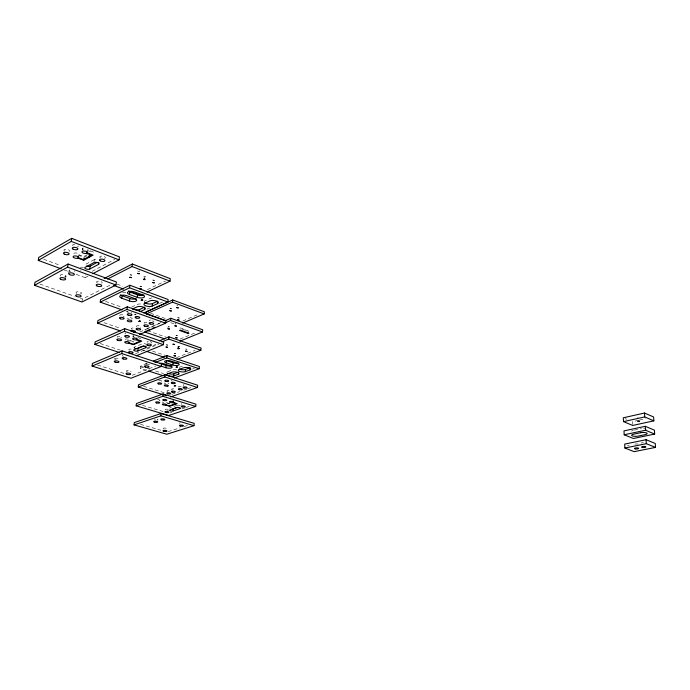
<?xml version="1.0" encoding="UTF-8"?>
<svg xmlns="http://www.w3.org/2000/svg" width="690" height="690" viewBox="0 0 690 690"><rect width="100%" height="100%" fill="white"/><g stroke="black" fill="none" stroke-linecap="round" stroke-linejoin="round"><path stroke-width="0.52" stroke-dasharray="3.45 2.59" d="M177.804 348.735L178.029 346.535L178.943 346.164L179.581 346.38L179.366 348.588M178.443 348.959L178.667 346.751L179.581 346.38M178.727 348.372L178.943 346.164M167.989 328.104C167.454 324.645 171.301 328 168.136 326.655M146.332 370.297L140.329 368.365L140.57 366.149L147.427 363.423M133.075 337.496L133.282 335.754M134.171 348.821L134.369 347.122L142.175 343.827A2.329 0.819 6.2 0 1 145.849 344.103M94.038 261.605L94.297 259.63A2.777 1.139 8.1 0 1 98.109 259.725M81.963 302.004L82.352 299.063L110.693 284.832M76.228 274.353L85.224 277.656L85.612 274.767M82.472 250.323L82.748 248.314M68.69 273.654L69.121 270.566M65.567 279.148L65.999 276.095M637.577 417.424L638.155 417.157M137.94 270.825C137.258 271.774 140.631 271.67 139.225 270.851M187.119 349.321L185.757 348.942L186.197 349.338M87.328 254.645L83.731 256.628L78.996 254.826A2.82 1.156 8.6 0 0 76.021 252.963A2.82 1.156 8.6 0 0 73.865 254.412M86.69 255.878L84.094 257.301L78.237 255.24M94.297 259.63L85.543 264.365A2.76 1.113 8.2 0 0 85.457 265.478M92.184 271.291L114.747 259.371M85.224 277.656L88.044 276.173M143.71 276.914L145.478 276.699L144.46 277.199M147.315 289.645L165.505 280.968M146.961 309.163L149.851 307.852M159.468 303.462L163.314 301.703M161.132 322.506L144.624 329.691L146.66 330.398M139.837 331.994L161.098 322.739M182.816 320.979L199.462 313.864M147.246 347.976L152.128 345.949M153.102 345.543L156.026 344.336M135.533 353.728L158.838 344.086M180.099 339.057L196.814 332.209M140.329 368.365L143.261 367.201M176.364 357.705L195.132 350.356M132.161 375.3L155.578 366.131M167.653 371.72L172.233 369.978A3.95 1.311 5.4 0 1 176.83 369.9M179.184 367.33L183.876 365.536A3.993 1.346 5.3 0 1 184.601 365.346M192.424 369.098L194.408 368.356M171.758 394.413L179.728 391.584M183.721 390.169L186.705 389.108M187.706 388.755L191.691 387.34M177.132 405.315L170.12 407.712A1.992 0.604 5.2 0 0 169.921 408.299M169.921 412.913L171.922 412.24M181.927 408.877L184.929 407.859M185.929 407.523L189.94 406.177M131.566 319.134L131.79 319.065A2.337 0.863 6.7 0 0 130.988 317.736A2.337 0.863 6.7 0 0 127.736 317.823A2.337 0.863 6.7 0 0 129.108 319.125M168.058 431.647L180.116 427.817M184.144 426.541L188.163 425.264M188.715 331.2L180.746 327.905L179.831 328.293L188.137 331.209M638.517 420.305L632.471 421.633L632.635 424.497M639.518 420.081L645.564 418.752M634.343 430.12L640.423 428.818A4.235 1.216 -1.8 0 1 641.424 428.654M177.364 305.316L176.907 305.61L177.606 305.929M175.941 323.498L175.079 323.765L175.984 324.084M140.441 424.341L160.908 430.206M142.511 405.358L163.841 411.732M169.714 403.607L166.437 402.615A2.027 0.621 5.4 0 0 166.109 401.968M166.971 403.081L169.895 403.969M143.546 386.288L165.721 393.197M97.523 365.053L125.062 373.747M140.57 366.149L143.572 367.123M147.574 368.417L149.575 369.064M155.578 371.004L163.582 373.601M100.223 343.525L120.448 350.192M143.356 350.33L145.349 350.994M152.542 351.141L165.453 355.479M133.446 341.619L129.573 340.308A2.355 0.828 6.5 0 0 127.314 338.98A2.355 0.828 6.5 0 0 125.183 339.903A2.355 0.828 6.5 0 0 128.901 340.601L133.696 342.102M137.75 337.539L140.657 338.531M178.029 346.535L178.667 346.751M103.897 322.661L120.931 328.509M147.677 330.752L165.988 337.125M39.994 284.09L74.287 296.208M80.342 298.347L82.352 299.063M126.097 311.328L129.082 312.389M134.05 314.157L136.042 314.864M105.527 301.409L122.415 307.438M150.653 313.251L166.816 319.073M170.637 322.635L175.691 324.447M64.239 269.954L69.233 271.782M43.703 259.293L60.668 265.555M116.981 284.082L122.889 286.272M87.069 250.341L91.83 252.169M93.547 252.109L87.837 249.909A2.846 1.182 8.5 0 0 87.889 249.306M627.452 445.214L629.297 445.938M625.149 418.554L626.977 419.322M177.494 405.228A2.01 0.612 5.1 0 1 180.314 405.548M163.849 402.762A2.027 0.621 5.4 0 1 162.659 401.856M172.431 389.91A1.984 0.63 5.3 0 1 171.888 389.031A1.984 0.63 5.3 0 1 174.449 388.996A1.984 0.63 5.3 0 1 175.424 389.876M167.834 391.566A1.975 0.621 5.4 0 1 167.385 390.652A1.975 0.621 5.4 0 1 170.128 390.738M166.98 372.635A3.916 1.302 5.5 0 1 167.178 371.979M168.36 410.343A1.984 0.595 5.3 0 1 167.429 410.395M165.16 409.713A1.984 0.595 5.3 0 1 166.057 409.179A1.984 0.595 5.3 0 1 168.257 409.386M181.927 404.452A2.018 0.621 5.1 0 1 181.875 403.693M168.024 383.01A2.01 0.647 5.5 0 1 168.11 383.812M165.773 383.838A2.01 0.647 5.5 0 1 164.6 382.898M158.648 380.595A2.018 0.656 5.6 0 1 161.477 380.923A2.018 0.656 5.6 0 1 161.219 381.829M172.336 381.13A2.027 0.656 5.4 0 1 171.638 380.302M183.73 385.563A2.001 0.647 5.2 0 1 184.049 384.675M179.029 387.254A1.992 0.638 5.2 0 1 179.331 386.374A1.992 0.638 5.2 0 1 182.126 386.702M163.401 428.731A2.001 0.569 5.1 0 1 164.229 428.059A2.001 0.569 5.1 0 1 166.851 428.447A2.001 0.569 5.1 0 1 166.471 429.189M179.814 423.436A2.027 0.595 5 0 1 180.4 422.78M157.13 419.08A2.044 0.595 5.3 0 1 157.26 420.046M155.776 420.055A2.044 0.595 5.3 0 1 154.396 419.727M157.613 399.57A2.035 0.63 5.5 0 1 159.89 400.2A2.035 0.63 5.5 0 1 158.804 400.864M149.307 364.035A2.355 0.794 5.9 0 1 147.212 364.777A2.355 0.794 5.9 0 1 144.65 363.751A2.355 0.794 5.9 0 1 147.194 363.19M151.662 342.318A2.337 0.828 6.1 0 1 150.868 343.025M147.263 342.413A2.337 0.828 6.1 0 1 148.376 341.412M150.153 341.55A2.337 0.828 6.1 0 1 151.145 341.886M129.41 350.261A2.303 0.794 6.3 0 1 129.237 349.278A2.303 0.794 6.3 0 1 131.876 349.226M119.827 315.597A2.346 0.871 6.9 0 1 121.449 314.752A2.346 0.871 6.9 0 1 124.286 315.563A2.346 0.871 6.9 0 1 123.148 316.546M131.868 312.751A2.372 0.888 6.8 0 1 130.953 312.958M127.805 312.234A2.372 0.888 6.8 0 1 127.961 311.363M135.395 314.761A2.355 0.88 6.6 0 1 136.163 314.002M153.974 320.919A2.32 0.863 6.3 0 1 152.68 321.73M149.42 320.798A2.32 0.863 6.3 0 1 150.713 319.979M151.895 320.013A2.32 0.863 6.3 0 1 152.49 320.117M144.365 323.343A2.312 0.845 6.3 0 1 144.736 322.446A2.312 0.845 6.3 0 1 147.212 322.446M136.611 326.784A2.294 0.837 6.4 0 1 137.327 325.809A2.294 0.837 6.4 0 1 140.26 326.172A2.294 0.837 6.4 0 1 140.544 327.276M132.282 329.44A2.286 0.828 6.5 0 1 131.523 328.302A2.286 0.828 6.5 0 1 134.291 328.164M127.4 371.763A2.32 0.759 6.2 0 1 126.667 370.685A2.32 0.759 6.2 0 1 129.617 370.642A2.32 0.759 6.2 0 1 130.858 371.712M114.678 358.541A2.389 0.802 6.5 0 1 117.964 358.403A2.389 0.802 6.5 0 1 118.913 359.663M116.187 359.714A2.389 0.802 6.5 0 1 114.566 358.74M123.493 356.299A2.406 0.819 6.4 0 1 122.544 355.255M135.067 337.246A2.372 0.845 6.4 0 1 132.998 336.461A2.372 0.845 6.4 0 1 133.688 335.625M134.533 348.114A2.312 0.802 6.3 0 1 134.369 347.122M122.579 292.603A4.666 1.803 7.1 0 1 126.132 292.879M131.669 307.145A4.537 1.716 6.7 0 1 132.195 306.8L137.275 304.419A4.571 1.734 6.6 0 1 142.545 304.281M152.05 297.951A4.623 1.785 6.4 0 0 150.222 298.373L145.004 300.814A4.589 1.76 6.5 0 0 144.27 302.073M117.438 337.341A2.372 0.837 6.7 0 1 118.482 336.323A2.372 0.837 6.7 0 1 121.647 337.022A2.372 0.837 6.7 0 1 120.595 338.04M125.261 333.9A2.389 0.854 6.6 0 1 125.822 332.934M100.524 257.862A2.795 1.156 8 0 1 100.697 256.24A2.795 1.156 8 0 1 104.621 256.775A2.795 1.156 8 0 1 104.44 258.396M80.428 270.126A2.743 1.087 8.2 0 1 81.092 270.101M80.247 267.297A2.743 1.095 8.2 0 1 83.542 267.556M97.29 282.865A2.82 1.104 7.7 0 1 97.281 281.365A2.82 1.104 7.7 0 1 101.05 281.658A2.82 1.104 7.7 0 1 101.706 283.219M76.806 293.362A2.76 1.052 7.9 0 1 77.082 291.836A2.76 1.052 7.9 0 1 81.075 292.56A2.76 1.052 7.9 0 1 80.092 293.957M83.663 250.065A2.846 1.182 8.5 0 1 82.369 248.702A2.846 1.182 8.5 0 1 84.499 247.995M60.686 275.957A2.864 1.121 8.5 0 1 61.772 274.56A2.864 1.121 8.5 0 1 65.636 275.483A2.864 1.121 8.5 0 1 64.541 276.88M70.501 271.748A2.889 1.147 8.4 0 1 70.001 269.868M74.494 270.704A2.889 1.147 8.4 0 1 74.736 271.61M64.713 251.082A2.838 1.164 8.8 0 1 64.61 249.47A2.838 1.164 8.8 0 1 68.388 249.78A2.838 1.164 8.8 0 1 69.138 251.436M78.35 245.916A2.864 1.19 8.7 0 1 77.47 246.649M73.028 245.787A2.864 1.19 8.7 0 1 74.848 244.269M641.467 443.299A2.13 0.587 -1.6 0 1 643.391 442.48M634.8 444.162A2.113 0.587 -1.5 0 1 638.147 444.153M631.514 431.147A4.209 1.199 -1.7 0 1 633.334 430.336M643.623 428.559A4.235 1.216 -1.8 0 1 644.667 428.637M646.763 429.284A4.235 1.216 -1.8 0 1 646.953 429.594M130.082 274.793L131.868 275.129L130.082 274.793M139.966 286.272L141.709 286.591L139.966 286.272M152.792 280.045L154.551 280.382L152.792 280.045M170.042 308.534L171.551 308.81L170.042 308.534M177.787 317.771L179.271 318.03L177.787 317.771M166.299 344.853L167.834 345.112L166.299 344.853M176.01 335.538L177.503 335.797L176.105 335.478M174.208 353.522L175.709 353.78L174.208 353.522"/><path stroke-width="1.03" d="M193.985 425.67L194.192 423.349L161.089 413.5L134.3 422.582L134.05 424.885L166.825 434.226L193.985 425.67L160.848 415.863L134.05 424.885M195.736 406.445L195.943 404.159L163.09 393.956L136.422 403.529L136.163 405.806L168.696 415.484L195.736 406.445L162.849 396.293L136.163 405.806M170.542 396.974L197.461 387.47L197.668 385.21L165.065 374.67L138.509 384.718L138.259 386.969L166.506 395.724M174.354 377.956L199.168 368.736L199.376 366.502L167.014 355.626L153.301 361.086M177.14 359.481L200.85 350.235L201.057 348.036L168.938 336.832L159.192 340.895M179.892 341.188L202.515 331.968L202.713 329.794L170.844 318.271L165.013 320.815M182.609 323.084L204.162 313.924L204.361 311.777L172.724 299.952L146.608 311.802L146.375 313.933L164.574 320.453M190.061 369.892A3.993 1.346 5.2 0 0 189.233 367.943A3.993 1.346 5.2 0 0 183.661 367.77L178.969 369.555A3.967 1.328 5.3 0 0 179.823 371.479A3.967 1.328 5.3 0 0 185.334 371.651L190.061 369.892L190.199 368.408M185.334 371.651L185.55 369.435L190.268 367.666M178.382 374.265A3.95 1.311 5.4 0 0 177.511 372.35A3.95 1.311 5.4 0 0 172.008 372.186L167.429 373.92A3.924 1.294 5.5 0 0 168.326 375.809A3.924 1.294 5.5 0 0 173.776 375.981L178.382 374.265L178.598 372.065M173.776 375.981L173.992 373.79L177.675 372.41M165.764 405.073L165.6 405.108A2.027 0.621 5.3 0 1 162.417 404.564A2.027 0.621 5.3 0 1 164.341 403.9A2.027 0.621 5.3 0 1 166.212 404.901L169.481 405.893L175.959 403.667L172.681 402.658L172.828 401.123M165.738 405.065L169.662 406.255L177.226 403.659L173.293 402.451L173.449 400.907M173.121 410.947L180.15 408.575A2.01 0.612 5.1 0 0 179.711 407.678A2.01 0.612 5.1 0 0 176.916 407.592L169.895 409.981A1.992 0.604 5.2 0 0 170.344 410.852A1.992 0.604 5.2 0 0 173.121 410.947L173.337 408.687L177.356 407.324M172.819 365.027L173.043 362.785L166.532 360.611L166.307 362.862L172.819 365.027A4.037 1.363 5.5 0 0 177.701 365.398L178.926 364.924A4.037 1.363 5.5 0 0 177.546 363.207L171.008 361.034A4.045 1.371 5.6 0 0 165.376 360.853A4.045 1.371 5.6 0 0 166.307 362.862M160.848 415.863L161.089 413.5M162.849 396.293L163.09 393.956M138.259 386.969L164.832 376.973L165.065 374.67M159.976 363.294A4.019 1.354 5.7 0 1 163.97 363.777L170.499 365.924A4.011 1.346 5.6 0 1 171.896 367.623L170.689 368.089A4.011 1.346 5.6 0 1 165.841 367.718L166.066 365.493L161.434 363.958M155.026 362.552L166.782 357.903L167.014 355.626M161.883 341.904L168.714 339.075L168.938 336.832M164.789 323.015L170.62 320.488L170.844 318.271M146.375 313.933L172.5 302.142L172.724 299.952M161.158 366.476L161.434 363.837L122.121 350.882L92.417 363.44L92.089 366.054L130.893 378.241L161.158 366.476L121.802 353.573L92.089 366.054M136.223 355.85L163.427 344.672L163.694 342.085L124.743 328.673L95.168 341.861L94.841 344.431L119.137 352.4M139.553 334.486L165.66 323.196L165.928 320.643L127.322 306.791L97.885 320.591L97.557 323.127L120.638 331.019M143.805 312.95L167.86 302.03L168.127 299.512L129.867 285.237L100.559 299.632L100.24 302.134L122.121 309.913M147.048 292.077L170.033 281.166L170.292 278.691L132.368 264.011L104.13 278.493M157.493 303.669A4.632 1.785 6.4 0 0 156.371 301.064A4.632 1.785 6.4 0 0 149.946 300.892L144.719 303.324A4.597 1.76 6.5 0 0 145.883 305.894A4.597 1.76 6.5 0 0 152.231 306.067L157.493 303.669L157.76 301.159L152.507 303.565A4.589 1.76 6.5 0 1 144.641 302.548M145.711 347.691A2.329 0.811 6.2 0 0 145.116 346.501A2.329 0.811 6.2 0 0 141.881 346.406L134.076 349.675A2.312 0.794 6.3 0 0 134.688 350.848A2.312 0.794 6.3 0 0 137.888 350.943L145.711 347.691L145.892 345.975M152.231 306.067L152.507 303.565M128.788 343.137L128.599 343.189A2.355 0.828 6.5 0 1 124.873 342.499A2.355 0.828 6.5 0 1 127.012 341.585A2.355 0.828 6.5 0 1 129.28 342.904L133.153 344.207L140.372 341.136L136.482 339.816L136.672 338.083M144.184 279.683L145.202 279.183L143.434 279.398L144.184 279.683L144.365 278.027M137.888 350.943L138.172 348.39L144.037 345.932M140.225 311.561L144.495 309.62L144.771 307.136L139.656 309.482A4.537 1.716 6.7 0 1 134.464 309.612M137.224 297.33L129.513 294.492A4.709 1.829 6.9 0 1 128.237 291.801A4.709 1.829 6.9 0 1 134.74 291.982L142.485 294.837A4.692 1.82 6.8 0 1 144.236 297.131L142.873 297.778A4.692 1.82 6.8 0 1 137.224 297.33L137.508 294.803L129.806 291.956A4.701 1.837 7 0 1 128.892 291.542M139.466 311.121L139.656 309.482M121.802 353.573L122.121 350.882M94.841 344.431L124.433 331.321L124.743 328.673M97.557 323.127L127.012 309.405L127.322 306.791M100.24 302.134L129.565 287.808L129.867 285.237M107.588 279.036L132.066 266.538L132.368 264.011M129.513 294.492L129.806 291.956M129.461 301.004L121.776 298.209A4.666 1.794 7 0 1 120.474 295.57A4.666 1.794 7 0 1 126.917 295.743L134.636 298.554A4.658 1.785 6.9 0 1 136.413 300.814L135.067 301.444A4.658 1.785 6.9 0 1 129.461 301.004L129.755 298.494L122.078 295.691A4.666 1.803 7.1 0 1 120.491 294.82M121.776 298.209L122.078 295.691M115.989 285.03L116.36 281.986L68.077 264.029L34.957 282.305L34.5 285.315L81.963 302.004L115.989 285.03L67.637 267.151L34.5 285.315M92.745 273.706L119.077 259.88L119.448 256.896L71.691 238.343L38.718 257.448L38.269 260.406L61.246 268.85M98.567 264.365A2.786 1.13 8 0 0 97.713 262.692A2.786 1.13 8 0 0 93.909 262.597L85.146 267.306A2.76 1.104 8.1 0 0 86.026 268.945A2.76 1.104 8.1 0 0 89.786 269.04L98.567 264.365L98.825 262.39M88.881 257.439L89.174 255.438M89.786 269.04L90.183 266.107L97.195 262.347M77.996 258.129L83.688 260.277L83.956 258.293M78.315 256.154L77.832 258.224A2.82 1.147 8.5 0 1 73.338 257.292A2.82 1.147 8.5 0 1 75.736 255.964A2.82 1.147 8.5 0 1 78.582 257.81L83.326 259.604L91.434 255.171L86.664 253.351L86.931 251.341M67.637 267.151L68.077 264.029M38.269 260.406L71.26 241.405L71.691 238.343M83.688 260.277L93.15 255.11L87.44 252.92A2.846 1.173 8.4 0 0 84.585 251.048A2.846 1.173 8.4 0 0 82.144 252.393A2.846 1.173 8.4 0 0 86.664 253.351M142.261 294.354L140.346 295.26L128.513 290.895M132.756 308.879L136.991 306.912A4.571 1.734 6.6 0 1 143.313 307.076A4.571 1.734 6.6 0 1 144.495 309.62M147.298 330.588L150.213 329.328M152.154 328.483L155.069 327.224M143.969 294.966L143.158 295.242A4.683 1.829 6.8 0 1 137.508 294.803M136.154 298.666L135.361 298.934A4.649 1.794 6.9 0 1 129.755 298.494M178.287 363.052L177.925 363.156A4.037 1.371 5.5 0 1 173.043 362.785M171.43 365.717L170.913 365.855A4.011 1.354 5.6 0 1 166.066 365.493M644.503 413.025L623.32 417.786L623.519 421.625L632.687 425.454L653.853 420.848L653.611 416.976L644.503 413.025L644.727 416.924L653.853 420.848M623.519 421.625L644.727 416.924M645.288 426.308L623.993 430.888L624.2 434.769L633.403 438.495L654.672 434.062L654.431 430.163L645.288 426.308L645.521 430.241L654.672 434.062M624.2 434.769L645.521 430.241M646.073 439.711L624.683 444.11L624.89 448.026L634.119 451.657L655.5 447.405L655.259 443.463L646.073 439.711L646.314 443.679L655.5 447.405M624.89 448.026L646.314 443.679M148.333 370.944L163.358 375.791M164.832 376.973L197.461 387.47M161.201 366.192L165.841 367.718M166.782 357.903L199.168 368.736M146.34 351.322L164.229 357.308M128.754 343.128L133.403 344.69L141.829 341.11L137.163 339.523A2.372 0.837 6.4 0 0 134.904 338.186A2.372 0.837 6.4 0 0 132.73 339.109A2.372 0.837 6.4 0 0 136.482 339.816M124.433 331.321L163.427 344.672M144.383 331.856L164.755 338.911M168.714 339.075L200.85 350.235M127.012 309.405L165.66 323.196M170.62 320.488L202.515 331.968M113.721 285.444L123.579 289.076M129.565 287.808L167.86 302.03M172.5 302.142L204.162 313.924M71.26 241.405L119.077 259.88M132.066 266.538L170.033 281.166M172.681 402.658A2.035 0.63 5.2 0 1 169.473 402.115A2.035 0.63 5.2 0 1 171.43 401.433A2.035 0.63 5.2 0 1 173.293 402.451M173.337 408.687A1.992 0.604 5.2 0 1 172.983 408.773M173.992 373.79A3.916 1.302 5.5 0 1 167.808 373.325M185.55 369.435A3.959 1.328 5.3 0 1 179.297 368.969M131.221 331.545A2.286 0.819 6.5 0 1 132.635 330.527A2.286 0.819 6.5 0 1 135.525 331.519A2.286 0.819 6.5 0 1 133.101 332.192M138.172 348.39A2.312 0.802 6.3 0 1 135.516 348.441M133.412 309.31A4.537 1.716 6.7 0 1 132.532 308.922M90.183 266.107A2.76 1.113 8.2 0 1 86.423 266.012M637.81 421.211L639.475 421.202L637.81 421.211M129.789 277.277L131.574 277.613L129.789 277.277M137.543 273.404L139.337 273.74L137.543 273.404M139.682 288.713L141.424 289.041L139.682 288.713M152.525 282.521L154.284 282.848L152.525 282.521M169.826 310.69L171.336 310.957L169.826 310.69M176.735 307.619L178.253 307.895L176.735 307.619M167.963 328.759L169.481 329.027L167.963 328.759M177.572 319.893L179.055 320.151L177.572 319.893M174.898 325.809L176.433 326.077L174.898 325.809M166.074 347.061L167.601 347.32L166.074 347.061M175.795 337.686L177.287 337.945L175.89 337.626M173.043 344.224L174.587 344.491L173.043 344.224M188.801 333.192L187.559 333.287L179.616 330.467L180.53 330.087L188.801 333.192M173.992 355.695L175.493 355.954L173.992 355.695M185.541 351.132L187.059 351.391L185.541 351.132M142.088 299.779L141.062 300.254L142.847 300.055L142.088 299.779M139.691 320.962L138.664 321.419L140.458 321.23L139.691 320.962M178.727 348.372L177.804 348.735L179.366 348.588L178.727 348.372M176.899 366.882L175.976 367.235L177.537 367.097L176.899 366.882M175.044 385.632L174.121 385.969L175.691 385.839L175.044 385.632M131.488 321.618L131.091 321.747A2.337 0.854 6.7 0 1 127.331 320.954A2.337 0.854 6.7 0 1 129.927 320.126A2.337 0.854 6.7 0 1 131.488 321.618M167.877 386.072L167.523 386.159A2.01 0.647 5.5 0 1 164.306 385.546A2.01 0.647 5.5 0 1 166.618 384.942A2.01 0.647 5.5 0 1 167.877 386.072M640.648 432.716L633.549 434.217A4.218 1.19 -1.6 0 0 632.316 435.899A4.218 1.19 -1.6 0 0 638.138 436.097L645.236 434.614A4.244 1.199 -1.7 0 0 646.513 432.915A4.244 1.199 -1.7 0 0 640.648 432.716M167.61 393.783A1.975 0.621 5.4 0 0 170.715 393.602A1.975 0.621 5.4 0 0 167.946 392.739A1.975 0.621 5.4 0 0 167.61 393.783M172.207 392.144A1.984 0.63 5.3 0 0 175.329 391.954A1.984 0.63 5.3 0 0 172.56 391.083A1.984 0.63 5.3 0 0 172.207 392.144M165.729 412.413A1.984 0.595 5.2 0 0 168.852 412.249A1.984 0.595 5.2 0 0 166.066 411.413A1.984 0.595 5.2 0 0 165.729 412.413M182.082 406.876A2.018 0.612 5 0 0 185.274 406.703A2.018 0.612 5 0 0 182.471 405.841A2.018 0.612 5 0 0 182.082 406.876M165.54 381.303A2.035 0.664 5.5 0 0 168.739 381.104A2.035 0.664 5.5 0 0 165.885 380.19A2.035 0.664 5.5 0 0 165.54 381.303M158.536 383.907A2.027 0.647 5.6 0 0 161.702 383.718A2.027 0.647 5.6 0 0 158.855 382.812A2.027 0.647 5.6 0 0 158.536 383.907M163.823 431.285A2.001 0.569 5.1 0 0 166.963 431.138A2.001 0.569 5.1 0 0 164.16 430.327A2.001 0.569 5.1 0 0 163.823 431.285M180.245 426.041A2.027 0.587 4.9 0 0 183.454 425.885A2.027 0.587 4.9 0 0 180.633 425.049A2.027 0.587 4.9 0 0 180.245 426.041M163.59 400.45A2.053 0.63 5.4 0 0 166.808 400.269A2.053 0.63 5.4 0 0 163.935 399.381A2.053 0.63 5.4 0 0 163.59 400.45M156.544 402.926A2.035 0.621 5.5 0 0 159.735 402.744A2.035 0.621 5.5 0 0 156.871 401.873A2.035 0.621 5.5 0 0 156.544 402.926M172.112 383.399A2.027 0.656 5.4 0 0 175.303 383.209A2.027 0.656 5.4 0 0 172.474 382.303A2.027 0.656 5.4 0 0 172.112 383.399M183.885 387.961A2.001 0.647 5.1 0 0 187.059 387.771A2.001 0.647 5.1 0 0 184.282 386.883A2.001 0.647 5.1 0 0 183.885 387.961M179.184 389.643A1.992 0.638 5.2 0 0 182.333 389.453A1.992 0.638 5.2 0 0 179.555 388.574A1.992 0.638 5.2 0 0 179.184 389.643M161.607 419.839A2.061 0.604 5.2 0 0 164.85 419.675A2.061 0.604 5.2 0 0 161.952 418.821A2.061 0.604 5.2 0 0 161.607 419.839M154.534 422.194A2.053 0.595 5.3 0 0 157.743 422.03A2.053 0.595 5.3 0 0 154.853 421.185A2.053 0.595 5.3 0 0 154.534 422.194M145.374 367.123A2.363 0.785 5.9 0 0 149.057 366.873A2.363 0.785 5.9 0 0 145.711 365.786A2.363 0.785 5.9 0 0 145.374 367.123M147.755 345.397A2.346 0.819 6.1 0 0 151.403 345.129A2.346 0.819 6.1 0 0 148.091 344A2.346 0.819 6.1 0 0 147.755 345.397M129.565 352.987A2.303 0.785 6.3 0 0 133.127 352.737A2.303 0.785 6.3 0 0 129.841 351.641A2.303 0.785 6.3 0 0 129.565 352.987M128.297 315.235A2.372 0.88 6.7 0 0 131.963 314.942A2.372 0.88 6.7 0 0 128.582 313.734A2.372 0.88 6.7 0 0 128.297 315.235M120.509 318.815A2.355 0.863 6.8 0 0 124.14 318.521A2.355 0.863 6.8 0 0 120.767 317.331A2.355 0.863 6.8 0 0 120.509 318.815M136.077 317.987A2.355 0.871 6.6 0 0 139.742 317.693A2.355 0.871 6.6 0 0 136.387 316.503A2.355 0.871 6.6 0 0 136.077 317.987M150.092 323.99A2.329 0.854 6.2 0 0 153.723 323.696A2.329 0.854 6.2 0 0 150.437 322.541A2.329 0.854 6.2 0 0 150.092 323.99M144.848 326.292A2.312 0.845 6.3 0 0 148.454 326.008A2.312 0.845 6.3 0 0 145.176 324.852A2.312 0.845 6.3 0 0 144.848 326.292M137.086 329.699A2.294 0.828 6.4 0 0 140.657 329.423A2.294 0.828 6.4 0 0 137.388 328.285A2.294 0.828 6.4 0 0 137.086 329.699M125.753 336.936A2.389 0.845 6.6 0 0 129.444 336.651A2.389 0.845 6.6 0 0 126.029 335.487A2.389 0.845 6.6 0 0 125.753 336.936M117.93 340.351A2.372 0.828 6.6 0 0 121.578 340.075A2.372 0.828 6.6 0 0 118.18 338.928A2.372 0.828 6.6 0 0 117.93 340.351M127.098 374.342A2.32 0.75 6.1 0 0 130.686 374.109A2.32 0.75 6.1 0 0 127.374 373.057A2.32 0.75 6.1 0 0 127.098 374.342M123.174 358.955A2.406 0.811 6.4 0 0 126.891 358.697A2.406 0.811 6.4 0 0 123.441 357.575A2.406 0.811 6.4 0 0 123.174 358.955M115.308 362.207A2.389 0.794 6.5 0 0 118.991 361.948A2.389 0.794 6.5 0 0 115.558 360.844A2.389 0.794 6.5 0 0 115.308 362.207M100.136 260.837A2.803 1.147 7.9 0 0 104.837 260.958A2.803 1.147 7.9 0 0 101.594 259.104A2.803 1.147 7.9 0 0 100.136 260.837M96.885 285.893A2.82 1.104 7.7 0 0 101.628 286.022A2.82 1.104 7.7 0 0 98.36 284.228A2.82 1.104 7.7 0 0 96.885 285.893M64.273 254.075A2.846 1.164 8.8 0 0 69.009 254.187A2.846 1.164 8.8 0 0 65.628 252.298A2.846 1.164 8.8 0 0 64.273 254.075M73.028 249.116A2.872 1.19 8.7 0 0 77.815 249.237A2.872 1.19 8.7 0 0 74.425 247.305A2.872 1.19 8.7 0 0 73.028 249.116M76.392 296.329A2.769 1.044 7.9 0 0 81.015 296.459A2.769 1.044 7.9 0 0 77.754 294.742A2.769 1.044 7.9 0 0 76.392 296.329M69.483 274.56A2.898 1.139 8.3 0 0 74.304 274.689A2.898 1.139 8.3 0 0 70.88 272.826A2.898 1.139 8.3 0 0 69.483 274.56M60.686 279.303A2.872 1.113 8.4 0 0 65.464 279.424A2.872 1.113 8.4 0 0 62.04 277.596A2.872 1.113 8.4 0 0 60.686 279.303M635.171 448.888A2.113 0.578 -1.4 0 0 638.655 448.5A2.113 0.578 -1.4 0 0 635.939 447.896A2.113 0.578 -1.4 0 0 635.171 448.888M642.287 447.465A2.13 0.587 -1.6 0 0 645.797 447.068A2.13 0.587 -1.6 0 0 643.08 446.456A2.13 0.587 -1.6 0 0 642.287 447.465"/></g></svg>
